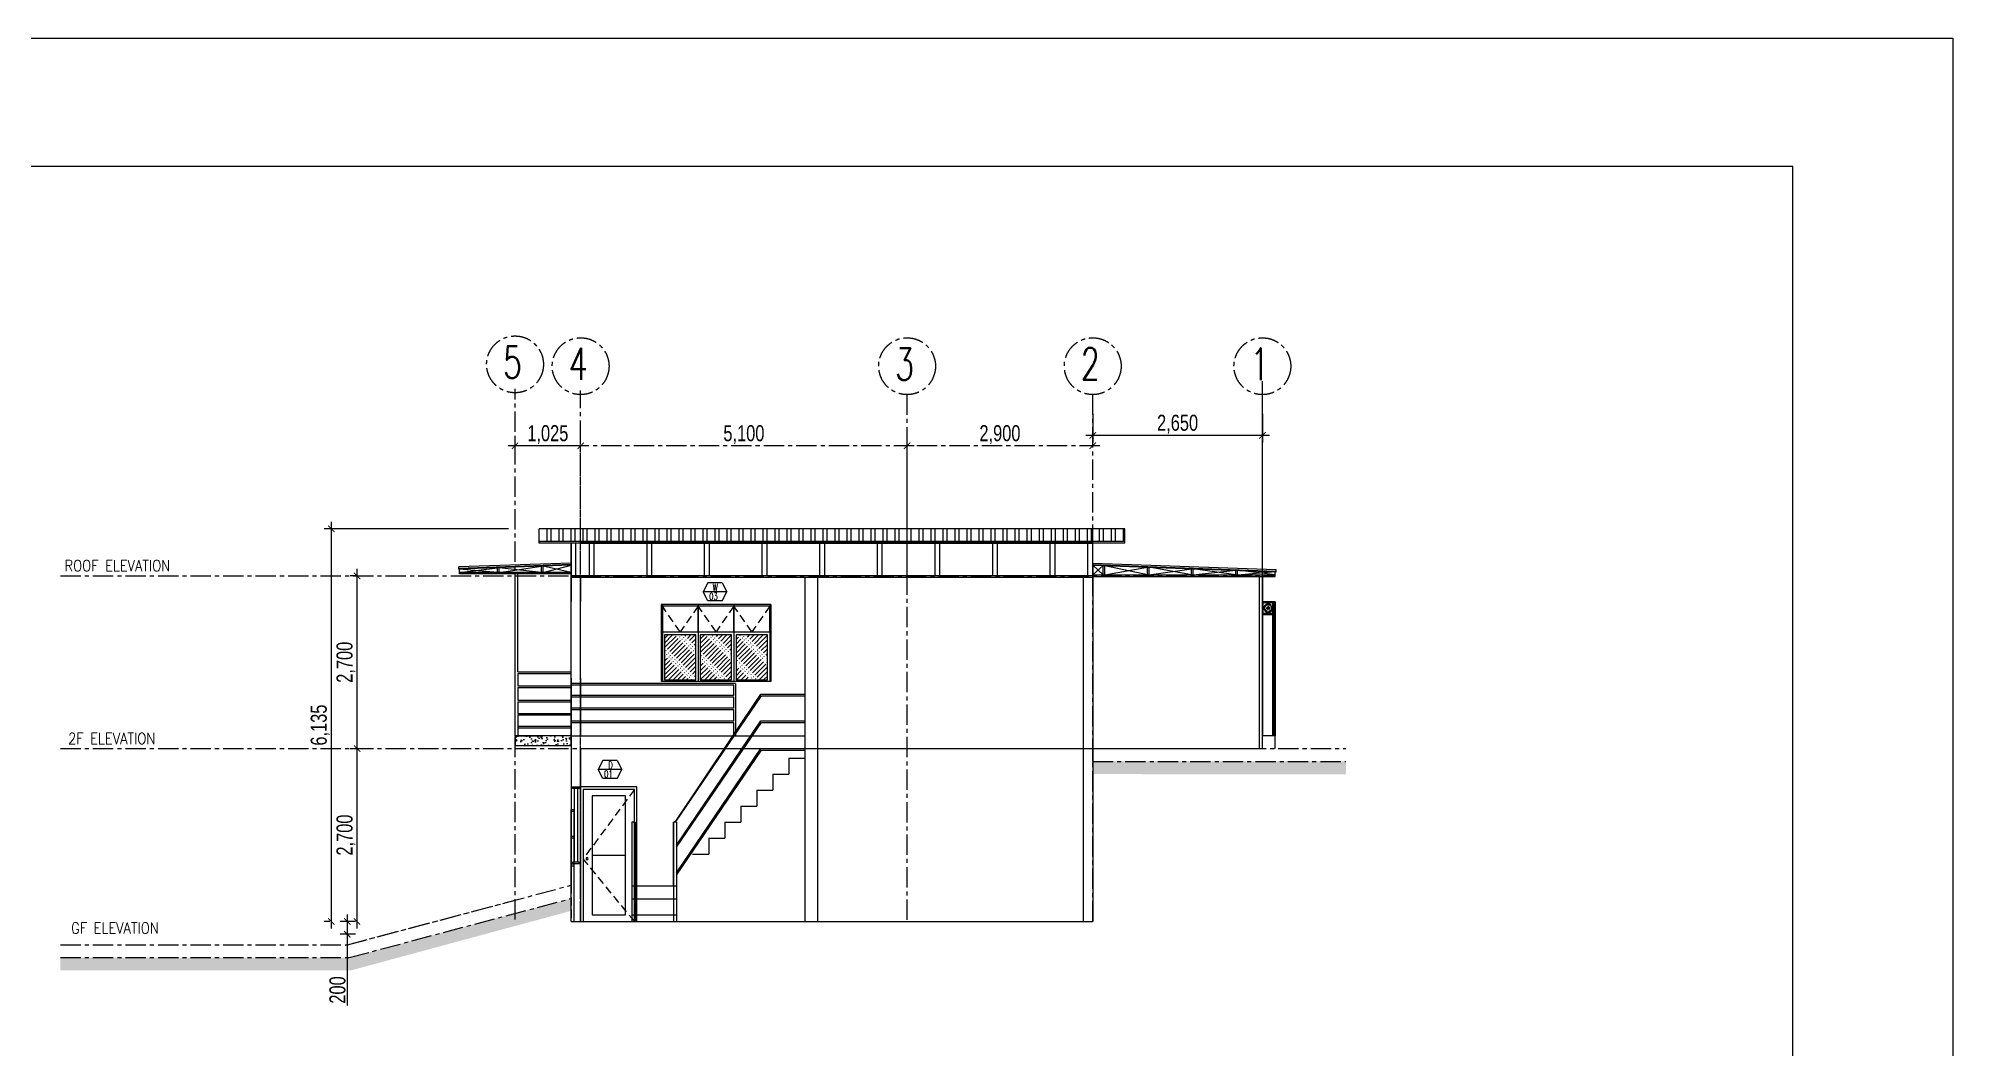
# Model space of a CAD drawing. Header units: millimetres. Extents: x -248340 to 456025, y 261499 to 1049645.
# Drawn here: x -63046 to -33139, y 478617 to 494404 of the extents above; entities that cross this region are included whole.
import ezdxf
from ezdxf.enums import TextEntityAlignment as Align

# ---------------------------------------------------------------- set-up
doc = ezdxf.new("R2010")
doc.units = ezdxf.units.MM
doc.header["$LTSCALE"] = 8
doc.header["$MEASUREMENT"] = 0
doc.header["$PDMODE"] = 3
doc.header["$PDSIZE"] = 0.3125
for name, pattern in [('CENTER', [50.8, 31.75, -6.35, 6.35, -6.35]), ('CONTINOUS', [0]), ('DASHED', [19.05, 12.7, -6.35]), ('XA-OP01-DOOR TYPES$0$DASHDOT2', [12.7, 6.35, -3.175, 0, -3.175])]:
    doc.linetypes.add(name, pattern=pattern)
doc.layers.get('0').update_dxf_attribs({"linetype": 'CONTINUOUS'})
doc.layers.get('DEFPOINTS').update_dxf_attribs({"color": 8, "linetype": 'CONTINUOUS'})
for name, color, linetype in [('ar_grid', 10, 'CENTER'), ('AR_ROOF', 7, 'CONTINUOUS'), ('ar_wall', 7, 'CONTINOUS'), ('TEXT', 2, 'CONTINUOUS'), ('XA-OP01-DOOR TYPES$0$A-CNTR', 90, 'XA-OP01-DOOR TYPES$0$DASHDOT2'), ('XA-OP01-DOOR TYPES$0$A-DOOR', 170, 'CONTINUOUS'), ('XA-OP01-DOOR TYPES$0$A-ELEV', 11, 'CONTINUOUS'), ('XA-OP01-DOOR TYPES$0$A-ELEV-BACK', 92, 'CONTINUOUS'), ('XA-OP01-DOOR TYPES$0$A-ELEV-FINE', 250, 'CONTINUOUS'), ('XA-OP01-DOOR TYPES$0$A-ELEV-FRNT', 212, 'CONTINUOUS')]:
    doc.layers.add(name, color=color, linetype=linetype)
doc.layers.add('DIM', color=2, linetype='CONTINUOUS', lineweight=25)
doc.layers.add('mv', color=30, linetype='CONTINUOUS', plot=False)
doc.styles.add('EN-SCL-DIM', font='swisscl.ttf')
doc.styles.add('ROMANS', font='ROMANS', dxfattribs={"width": 0.8, "bigfont": 'BIGFONT'})
doc.styles.get("Standard").update_dxf_attribs({"font": 'txt.shx', "width": 0.7, "bigfont": 'extfont.shx'})
doc.dimstyles.new('SC50', dxfattribs={"dimscale": 0.5, "dimtxt": 250, "dimasz": 200, "dimexe": 220, "dimexo": 50, "dimgap": 50, "dimtad": 1, "dimdec": 0, "dimrnd": 1, "dimzin": 0, "dimdsep": 46, "dimlunit": 6, "dimtxsty": 'EN-SCL-DIM', "dimblk": 'ARCHTICK', "dimcen": 100, "dimdle": 220, "dimclrd": 1, "dimclre": 1, "dimclrt": 3, "dimadec": 0, "dimazin": 0, "dimtfac": 1, "dimtdec": 0, "dimtofl": 0, "dimtmove": 0, "dimatfit": 3, "dimldrblk": 'OPEN90', "dimfxl": 1, "dimtolj": 1, "dimtzin": 0, "dimarcsym": 1})

# ---------------------------------------------------------------- blocks, each defined once
blk = doc.blocks.new('XA-OP01-DOOR TYPES$0$SHUTTER DOOR SEC2')
for p, q in [((50, -902), (250, -902)), ((50, -2450), (51, -902)), ((251, -902), (250, -2998)), ((250, -2998), (50, -2998))]:
    blk.add_line(p, q)
at = {"layer": 'XA-OP01-DOOR TYPES$0$A-CNTR'}
for p, q in [((108, -1002), (175, -1002)), ((141, -968), (141, -1036))]:
    blk.add_line(p, q, dxfattribs=at)
at = {"layer": 'XA-OP01-DOOR TYPES$0$A-DOOR'}
for points in [[(215, -2450), (215, -902)], [(215, -2998), (215, -902)], [(215, -922), (222, -915), (229, -922)], [(215, -927), (222, -920), (229, -927)], [(215, -1007), (222, -1000), (229, -1007)], [(215, -1011), (222, -1005), (229, -1011)], [(215, -1065), (222, -1058), (229, -1065)], [(215, -1069), (222, -1063), (229, -1069)], [(215, -1091), (222, -1084), (229, -1091)], [(215, -1096), (222, -1089), (229, -1096)], [(215, -1175), (222, -1169), (229, -1175)], [(215, -1180), (222, -1173), (229, -1180)], [(229, -902), (229, -2998)], [(229, -902), (229, -2450)], [(215, -1260), (222, -1253), (229, -1260)], [(215, -1264), (222, -1258), (229, -1264)], [(215, -1344), (222, -1337), (229, -1344)], [(215, -1349), (222, -1342), (229, -1349)], [(215, -1428), (222, -1422), (229, -1428)], [(215, -1433), (222, -1426), (229, -1433)], [(215, -1513), (222, -1506), (229, -1513)], [(215, -1518), (222, -1511), (229, -1518)], [(215, -1597), (222, -1590), (229, -1597)], [(215, -1602), (222, -1595), (229, -1602)], [(215, -1682), (222, -1675), (229, -1682)], [(215, -1686), (222, -1680), (229, -1686)], [(215, -1766), (222, -1759), (229, -1766)], [(215, -1771), (222, -1764), (229, -1771)], [(215, -1850), (222, -1844), (229, -1850)], [(215, -1855), (222, -1848), (229, -1855)], [(215, -1935), (222, -1928), (229, -1935)], [(215, -1939), (222, -1933), (229, -1939)], [(215, -2019), (222, -2012), (229, -2019)], [(215, -2024), (222, -2017), (229, -2024)], [(215, -2103), (222, -2097), (229, -2103)], [(215, -2108), (222, -2101), (229, -2108)], [(215, -2188), (222, -2181), (229, -2188)], [(215, -2193), (222, -2186), (229, -2193)], [(215, -2272), (222, -2265), (229, -2272)], [(215, -2277), (222, -2270), (229, -2277)], [(215, -2357), (222, -2350), (229, -2357)], [(215, -2357), (222, -2350), (229, -2357)], [(215, -2361), (222, -2355), (229, -2361)], [(215, -2361), (222, -2355), (229, -2361)], [(215, -2441), (222, -2434), (229, -2441)], [(215, -2441), (222, -2434), (229, -2441)], [(215, -2446), (222, -2439), (229, -2446)], [(215, -2446), (222, -2439), (229, -2446)], [(215, -2525), (222, -2519), (229, -2525)], [(215, -2530), (222, -2523), (229, -2530)], [(215, -2610), (222, -2603), (229, -2610)], [(215, -2614), (222, -2608), (229, -2614)], [(215, -2694), (222, -2687), (229, -2694)], [(215, -2699), (222, -2692), (229, -2699)], [(215, -2778), (222, -2772), (229, -2778)], [(215, -2783), (222, -2776), (229, -2783)], [(215, -2863), (222, -2856), (229, -2863)], [(215, -2868), (222, -2861), (229, -2868)], [(215, -2947), (222, -2940), (229, -2947)], [(215, -2952), (222, -2945), (229, -2952)]]:
    blk.add_lwpolyline(points, dxfattribs=at)
at = {"layer": 'XA-OP01-DOOR TYPES$0$A-ELEV'}
blk.add_lwpolyline([(51, -1102), (50, -2998)], dxfattribs=at)
blk.add_lwpolyline([(180, -964), (189, -954, 4.358899), (208, -1010)], format="xyb", dxfattribs=at)
blk.add_circle((141, -1002), 54, dxfattribs=at)
at = {"layer": 'XA-OP01-DOOR TYPES$0$A-ELEV-BACK'}
blk.add_circle((141, -1002), 23.6, dxfattribs=at)
at = {"layer": 'XA-OP01-DOOR TYPES$0$A-ELEV-FINE'}
for points in [[(209, -1087), (215, -1087)], [(215, -1102), (209, -1102)], [(229, -1087), (235, -1087)], [(235, -1102), (229, -1102)]]:
    blk.add_lwpolyline(points, dxfattribs=at)
at = {"layer": 'XA-OP01-DOOR TYPES$0$A-ELEV-FRNT'}
blk.add_lwpolyline([(209, -1087), (65, -1087), (65, -917), (235, -917), (235, -1102), (250, -1102), (250, -902), (50, -902), (50, -1102), (209, -1102), (209, -1087)], dxfattribs=at)
blk = doc.blocks.new('_ArchTick')
at = {"color": 0, "linetype": 'ByBlock', "const_width": 0.15}
blk.add_lwpolyline([(-0.5, -0.5), (0.5, 0.5)], dxfattribs=at)
blk = doc.blocks.new('*D1115')
at = {"layer": 'DEFPOINTS', "color": 0, "ltscale": 1.25, "transparency": 16777216}
for p in [(-46573, 488561), (-43923, 488561), (-46573, 488200)]:
    blk.add_point(p, dxfattribs=at)
at = {"layer": 'DIM', "color": 1, "lineweight": -2, "ltscale": 1.25, "transparency": 16777216}
for p, q in [((-46573, 488536), (-46573, 488090)), ((-43923, 488536), (-43923, 488090)), ((-43813, 488200), (-46683, 488200))]:
    blk.add_line(p, q, dxfattribs=at)
at = {"layer": 'DIM', "color": 1, "lineweight": -2, "ltscale": 1.25, "transparency": 16777216, "xscale": 100, "yscale": 100, "zscale": 100, "rotation": 180}
blk.add_blockref('_ArchTick', (-46573, 488200), dxfattribs=at)
at = {"layer": 'DIM', "color": 1, "lineweight": -2, "ltscale": 1.25, "transparency": 16777216, "xscale": 100, "yscale": 100, "zscale": 100}
blk.add_blockref('_ArchTick', (-43923, 488200), dxfattribs=at)
at = {"layer": 'DIM', "color": 3, "ltscale": 1.25, "transparency": 16777216, "insert": (-45248, 488374), "char_height": 125, "attachment_point": 5, "style": 'EN-SCL-DIM'}
blk.add_mtext('\\A1;{\\H2x;2,650}', dxfattribs=at)
blk = doc.blocks.new('_Open90')
at = {"color": 0, "linetype": 'ByBlock', "lineweight": -2}
for p, q in [((0, 0), (-1, 0)), ((-0.5, 0.5), (0, 0)), ((0, 0), (-0.5, -0.5))]:
    blk.add_line(p, q, dxfattribs=at)
blk = doc.blocks.new('*D1106')
at = {"layer": 'ar_grid', "color": 1, "lineweight": -2, "ltscale": 1.25, "transparency": 16777216}
for p, q in [((-49473, 480630), (-49473, 488147)), ((-46573, 488062), (-46573, 488147)), ((-46463, 488037), (-49583, 488037))]:
    blk.add_line(p, q, dxfattribs=at)
at = {"layer": 'DEFPOINTS', "color": 0, "ltscale": 1.25, "transparency": 16777216}
for p in [(-49473, 488037), (-46573, 488037), (-49473, 480605)]:
    blk.add_point(p, dxfattribs=at)
at = {"layer": 'ar_grid', "color": 1, "lineweight": -2, "ltscale": 1.25, "transparency": 16777216, "xscale": 100, "yscale": 100, "zscale": 100, "rotation": 180}
blk.add_blockref('_ArchTick', (-49473, 488037), dxfattribs=at)
at = {"layer": 'ar_grid', "color": 1, "lineweight": -2, "ltscale": 1.25, "transparency": 16777216, "xscale": 100, "yscale": 100, "zscale": 100}
blk.add_blockref('_ArchTick', (-46573, 488037), dxfattribs=at)
at = {"layer": 'ar_grid', "color": 3, "ltscale": 1.25, "transparency": 16777216, "insert": (-48023, 488211), "char_height": 125, "attachment_point": 5, "style": 'EN-SCL-DIM'}
blk.add_mtext('\\A1;{\\H2x;2,900}', dxfattribs=at)
blk = doc.blocks.new('*D1107')
at = {"layer": 'ar_grid', "color": 1, "lineweight": -2, "ltscale": 1.25, "transparency": 16777216}
for p, q in [((-54573, 480951), (-54573, 488147)), ((-49473, 488062), (-49473, 488147)), ((-49363, 488037), (-54683, 488037))]:
    blk.add_line(p, q, dxfattribs=at)
at = {"layer": 'DEFPOINTS', "color": 0, "ltscale": 1.25, "transparency": 16777216}
for p in [(-54573, 488037), (-49473, 488037), (-54573, 480926)]:
    blk.add_point(p, dxfattribs=at)
at = {"layer": 'ar_grid', "color": 1, "lineweight": -2, "ltscale": 1.25, "transparency": 16777216, "xscale": 100, "yscale": 100, "zscale": 100, "rotation": 180}
blk.add_blockref('_ArchTick', (-54573, 488037), dxfattribs=at)
at = {"layer": 'ar_grid', "color": 1, "lineweight": -2, "ltscale": 1.25, "transparency": 16777216, "xscale": 100, "yscale": 100, "zscale": 100}
blk.add_blockref('_ArchTick', (-49473, 488037), dxfattribs=at)
at = {"layer": 'ar_grid', "color": 3, "ltscale": 1.25, "transparency": 16777216, "insert": (-52023, 488211), "char_height": 125, "attachment_point": 5, "style": 'EN-SCL-DIM'}
blk.add_mtext('\\A1;{\\H2x;5,100}', dxfattribs=at)
blk = doc.blocks.new('*D1116')
at = {"layer": 'DEFPOINTS', "color": 0, "ltscale": 1.25, "transparency": 16777216}
for p in [(-55598, 488037), (-55598, 488037), (-54573, 488037)]:
    blk.add_point(p, dxfattribs=at)
at = {"layer": 'DIM', "color": 1, "lineweight": -2, "ltscale": 1.25, "transparency": 16777216}
for p, q in [((-55598, 488062), (-55598, 488147)), ((-54573, 488062), (-54573, 488147)), ((-54463, 488037), (-55708, 488037))]:
    blk.add_line(p, q, dxfattribs=at)
at = {"layer": 'DIM', "color": 1, "lineweight": -2, "ltscale": 1.25, "transparency": 16777216, "xscale": 100, "yscale": 100, "zscale": 100, "rotation": 180}
blk.add_blockref('_ArchTick', (-55598, 488037), dxfattribs=at)
at = {"layer": 'DIM', "color": 1, "lineweight": -2, "ltscale": 1.25, "transparency": 16777216, "xscale": 100, "yscale": 100, "zscale": 100}
blk.add_blockref('_ArchTick', (-54573, 488037), dxfattribs=at)
at = {"layer": 'DIM', "color": 3, "ltscale": 1.25, "transparency": 16777216, "insert": (-55086, 488211), "char_height": 125, "attachment_point": 5, "style": 'EN-SCL-DIM'}
blk.add_mtext('\\A1;{\\H2x;1,025}', dxfattribs=at)
blk = doc.blocks.new('*D1108')
at = {"layer": 'DEFPOINTS', "color": 0, "ltscale": 1.25, "transparency": 16777216}
for p in [(-58066, 483305), (-58066, 483305), (-58066, 480605)]:
    blk.add_point(p, dxfattribs=at)
at = {"layer": 'DIM', "color": 1, "lineweight": -2, "ltscale": 1.25, "transparency": 16777216}
for p, q in [((-58091, 483305), (-58176, 483305)), ((-58066, 480495), (-58066, 483415)), ((-58091, 480605), (-58176, 480605))]:
    blk.add_line(p, q, dxfattribs=at)
at = {"layer": 'DIM', "color": 1, "lineweight": -2, "ltscale": 1.25, "transparency": 16777216, "xscale": 100, "yscale": 100, "zscale": 100}
for p, rotation in [((-58066, 483305), 90), ((-58066, 480605), 270)]:
    blk.add_blockref('_ArchTick', p, dxfattribs=dict(at, rotation=rotation))
at = {"layer": 'DIM', "color": 3, "ltscale": 1.25, "transparency": 16777216, "insert": (-58239, 481955), "char_height": 125, "attachment_point": 5, "rotation": 90, "style": 'EN-SCL-DIM'}
blk.add_mtext('\\A1;{\\H2x;2,700}', dxfattribs=at)
blk = doc.blocks.new('*D1109')
at = {"layer": 'DEFPOINTS', "color": 0, "ltscale": 1.25, "transparency": 16777216}
for p in [(-58066, 486005), (-58066, 486005), (-58066, 483305)]:
    blk.add_point(p, dxfattribs=at)
at = {"layer": 'DIM', "color": 1, "lineweight": -2, "ltscale": 1.25, "transparency": 16777216}
for p, q in [((-58091, 486005), (-58176, 486005)), ((-58066, 483195), (-58066, 486115)), ((-58091, 483305), (-58176, 483305))]:
    blk.add_line(p, q, dxfattribs=at)
at = {"layer": 'DIM', "color": 1, "lineweight": -2, "ltscale": 1.25, "transparency": 16777216, "xscale": 100, "yscale": 100, "zscale": 100}
for p, rotation in [((-58066, 486005), 90), ((-58066, 483305), 270)]:
    blk.add_blockref('_ArchTick', p, dxfattribs=dict(at, rotation=rotation))
at = {"layer": 'DIM', "color": 3, "ltscale": 1.25, "transparency": 16777216, "insert": (-58239, 484655), "char_height": 125, "attachment_point": 5, "rotation": 90, "style": 'EN-SCL-DIM'}
blk.add_mtext('\\A1;{\\H2x;2,700}', dxfattribs=at)
blk = doc.blocks.new('*D1110')
at = {"layer": 'DEFPOINTS', "color": 0, "ltscale": 1.25, "transparency": 16777216}
for p in [(-58468, 486741), (-55674, 486741), (-58468, 480605)]:
    blk.add_point(p, dxfattribs=at)
at = {"layer": 'DIM', "color": 1, "lineweight": -2, "ltscale": 1.25, "transparency": 16777216}
for p, q in [((-55699, 486741), (-58578, 486741)), ((-58468, 480495), (-58468, 486851)), ((-58493, 480605), (-58578, 480605))]:
    blk.add_line(p, q, dxfattribs=at)
at = {"layer": 'DIM', "color": 1, "lineweight": -2, "ltscale": 1.25, "transparency": 16777216, "xscale": 100, "yscale": 100, "zscale": 100}
for p, rotation in [((-58468, 486741), 90), ((-58468, 480605), 270)]:
    blk.add_blockref('_ArchTick', p, dxfattribs=dict(at, rotation=rotation))
at = {"layer": 'DIM', "color": 3, "ltscale": 1.25, "transparency": 16777216, "insert": (-58642, 483673), "char_height": 125, "attachment_point": 5, "rotation": 90, "style": 'EN-SCL-DIM'}
blk.add_mtext('\\A1;{\\H2x;6,135}', dxfattribs=at)
blk = doc.blocks.new('*D1111')
at = {"layer": 'DEFPOINTS', "color": 0, "ltscale": 1.25, "transparency": 16777216}
for p in [(-58219, 480405), (-58066, 480605), (-58066, 480405)]:
    blk.add_point(p, dxfattribs=at)
at = {"layer": 'DIM', "color": 1, "lineweight": -2, "ltscale": 1.25, "transparency": 16777216}
for p, q in [((-58219, 480715), (-58219, 480405)), ((-58091, 480605), (-58329, 480605)), ((-58091, 480405), (-58329, 480405)), ((-58219, 480405), (-58219, 479292))]:
    blk.add_line(p, q, dxfattribs=at)
at = {"layer": 'DIM', "color": 1, "lineweight": -2, "ltscale": 1.25, "transparency": 16777216, "xscale": 100, "yscale": 100, "zscale": 100}
for p, rotation in [((-58219, 480605), 90), ((-58219, 480405), 270)]:
    blk.add_blockref('_ArchTick', p, dxfattribs=dict(at, rotation=rotation))
at = {"layer": 'DIM', "color": 3, "ltscale": 1.25, "transparency": 16777216, "insert": (-58372, 479535), "char_height": 125, "attachment_point": 5, "rotation": 90, "style": 'EN-SCL-DIM'}
blk.add_mtext('\\A1;{\\H2x;200}', dxfattribs=at)
blk = doc.blocks.new('door1')
at = {"layer": 'AR_ROOF', "linetype": 'DASHED', "ltscale": 1.25}
for p in [(61783, -376434), (61784, -378494)]:
    blk.add_line(p, (62583, -377518), dxfattribs=at)
at = {"layer": 'ar_wall', "ltscale": 1.25}
for p, q in [((61743, -378496), (61743, -376394)), ((61743, -376394), (62623, -376394)), ((61783, -378496), (61783, -376434)), ((61783, -376434), (62583, -376434)), ((62583, -376434), (62583, -378496)), ((62623, -376394), (62623, -378496)), ((61924, -378394), (61924, -376534)), ((61924, -376534), (62444, -376534)), ((62444, -376534), (62444, -378394)), ((61924, -377464), (62444, -377464)), ((62623, -378496), (61743, -378496)), ((62444, -378394), (61924, -378394))]:
    blk.add_line(p, q, dxfattribs=at)
blk.add_circle((62522, -377517), 17.6, dxfattribs=at)

msp = doc.modelspace()

# ---------------------------------------------------------------- hatches: boundary and pattern name
at = {"layer": 'ar_wall', "ltscale": 1.25, "true_color": 0x939598}
h = msp.add_hatch(dxfattribs=at)
h.set_pattern_fill('ANSI32', color=252, scale=500, angle=45)
h.set_pattern_definition([(90, (-221220.23, 877348.14), (-187.5, 0), []), (90, (-221157.73, 877410.64), (-187.5, 0), [])])
h.paths.add_polyline_path([(-55223.479, 486540.747), (-55223.479, 486740.747), (-46073.335, 486740.747), (-46073.335, 486540.747)])
h = msp.add_hatch(dxfattribs=at)
h.set_pattern_fill('ACAD_ISO05W100', color=252, scale=10, angle=45)
h.set_pattern_definition([(45, (167661.76, 17793.21), (-35.355339, 35.355339), [240, -30, 5, -30, 5, -30])])
h.paths.add_polyline_path([(-51655.489, 485081.096), (-52145.458, 485081.096), (-52145.458, 484381.096), (-51655.489, 484381.096)])
h.paths.add_polyline_path([(-52704.183, 484381.096), (-52214.214, 484381.096), (-52214.214, 485081.096), (-52704.183, 485081.096)])
h.paths.add_polyline_path([(-52772.939, 485081.096), (-53262.908, 485081.096), (-53262.908, 484381.096), (-52772.939, 484381.096)])
h = msp.add_hatch(dxfattribs=at)
h.set_pattern_fill('AR-CONC', color=252, scale=25, angle=45)
h.set_pattern_definition([(95, (-270203.32, 859112.98), (137.888, 115.70177), [18.75, -206.25]), (40, (-270203.32, 859112.98), (-157.49804, 108.44204), [15, -165]), (145.451444, (-270191.83, 859122.62), (-19.61004, 224.143805), [15.93505, -175.28553]), (91.1842, (-270238.68, 859148.34), (217.92335, 159.40344), [28.125, -309.375]), (141.635635, (-270220.52, 859161.62), (-6.97502, 337.42792), [23.90259, -262.92844]), (36.184164, (-270238.68, 859148.34), (-6.97502, 337.42792), [22.5, -247.5]), (66, (-270212.16, 859157.18), (176.692893, 34.34562), [18.75, -206.25]), (11, (-270212.16, 859157.18), (-85.17715, 171.20211), [15, -165]), (116.451445, (-270197.44, 859160.04), (91.515744, 205.547726), [15.93505, -175.28553]), (82.5, (-270203.324, 859112.98), (-56.698296, 60.997454), [0, -163, 0, -167.5, 0, -165.625]), (52.5, (-270203.32, 859112.98), (-23.218236, 116.227362), [0, -95.5, 0, -159.25, 0, -63.125]), (12.5, (-270242.745, 859073.56), (98.354542, 90.38019), [0, -62.5, 0, -195, 0, -258.75]), (2.5, (-270260.42, 859055.88), (85.397496, 120.789952), [0, -81.25, 0, -129.5, 0, -183.75])])
h.paths.add_polyline_path([(-55598.479, 483355.359), (-55598.479, 483505.359), (-55198.479, 483505.359), (-54723.479, 483505.359), (-54723.479, 483355.359)])
h = msp.add_hatch(dxfattribs=at)
h.set_pattern_fill('EARTH', color=252, scale=300)
h.set_pattern_definition([(0, (-199734.95, -44131.84), (75, 75), [75, -75]), (0, (-199734.95, -44103.715), (75, 75), [75, -75]), (0, (-199734.95, -44075.59), (75, 75), [75, -75]), (90, (-199725.58, -44066.215), (-75, 75), [75, -75]), (90, (-199697.45, -44066.215), (-75, 75), [75, -75]), (90, (-199669.33, -44066.215), (-75, 75), [75, -75])])
h.paths.add_polyline_path([(-54720.159, 480965.643), (-54723.479, 480771.102), (-58164.411, 479840.083), (-62699.421, 479840.083), (-62699.421, 480040.083), (-58190.623, 480040.083)])
h.paths.add_polyline_path([(-46572.952, 482907.331), (-46572.952, 483105.359), (-43923.358, 483105.359), (-42619.292, 483105.359), (-42619.292, 482905.359), (-43923.358, 482905.359)])

# ---------------------------------------------------------------- linework, layer by layer
at = {"ltscale": 1.25}
for p, q in [((-43923.358, 483305.359), (-43923.358, 489047.176)), ((-54723.479, 482355.359), (-54673.479, 482355.359)), ((-54723.479, 482330.359), (-54673.479, 482330.359)), ((-53773.358, 482155.359), (-53773.358, 481425.142)), ((-53723.358, 482155.359), (-53773.358, 482155.359)), ((-53723.358, 482155.359), (-53723.358, 481438.477)), ((-53123.358, 482155.359), (-53123.358, 481598.495)), ((-53073.358, 482155.359), (-53123.358, 482155.359)), ((-53073.358, 482155.359), (-53073.358, 481611.83)), ((-54723.479, 481938.75), (-54673.479, 481938.75)), ((-54723.479, 481913.75), (-54673.479, 481913.75)), ((-53123.358, 481598.495), (-53123.358, 480605.359)), ((-53123.358, 481155.359), (-53123.358, 481598.495)), ((-53073.358, 481611.83), (-53073.358, 480605.359)), ((-54723.479, 481505.714), (-54673.479, 481505.714)), ((-54723.479, 481472.14), (-54673.479, 481472.14)), ((-53773.358, 481425.142), (-53773.358, 480605.359)), ((-53723.358, 481438.477), (-53723.358, 480605.359)), ((-53073.358, 481405.359), (-53073.358, 481155.359)), ((-53073.358, 481155.359), (-53773.358, 481155.359)), ((-53073.358, 480955.359), (-53773.358, 480955.359)), ((-53073.358, 480705.359), (-53773.358, 480705.359))]:
    msp.add_line(p, q, dxfattribs=at)
at = {"layer": 'ar_grid', "ltscale": 1.25}
for p, q in [((-55598.479, 480634.347), (-55598.479, 488927.15)), ((-54573.479, 481004.762), (-54573.479, 488898.63)), ((-49473.479, 485980.807), (-49473.479, 488898.182)), ((-46573.335, 485980.807), (-46573.335, 488898.63)), ((-43923.358, 483305.359), (-43923.358, 488898.182)), ((-62699.421, 486005.359), (-43723.479, 486005.359)), ((-46573.335, 480605.359), (-46573.335, 485980.807)), ((-62699.421, 483305.359), (-43923.358, 483305.359)), ((-46723.335, 483305.359), (-42619.292, 483305.359)), ((-46572.952, 483105.359), (-42619.292, 483105.359)), ((-58242.161, 480233.328), (-55598.479, 480938.389)), ((-58216.835, 480240.083), (-54723.479, 481171.748)), ((-58190.623, 480040.083), (-54723.479, 480964.758)), ((-54573.479, 480605.827), (-54573.479, 480962.636)), ((-62699.421, 480240.083), (-58216.835, 480240.083)), ((-62699.421, 480040.083), (-58190.623, 480040.083))]:
    msp.add_line(p, q, dxfattribs=at)
for centre in [(-55598.479, 489309.481), (-54573.479, 489280.962), (-49473.479, 489280.513), (-46573.335, 489280.962), (-43923.358, 489280.513)]:
    msp.add_circle(centre, 443.596, dxfattribs=at)
at = {"layer": 'AR_ROOF', "ltscale": 1.25}
for p, q in [((-51600.756, 485556.096), (-53315.022, 485556.096)), ((-53315.022, 485556.096), (-53315.022, 484356.096)), ((-52737.252, 485556.096), (-52737.252, 484356.096)), ((-52178.527, 485556.096), (-52178.527, 484356.096)), ((-51619.802, 485556.096), (-51619.802, 484356.096)), ((-51600.756, 485556.096), (-51600.756, 484356.096)), ((-55552.477, 484505.359), (-54723.479, 484505.359)), ((-55552.477, 484480.359), (-55552.477, 484286.187)), ((-55552.477, 484480.359), (-54723.479, 484480.359)), ((-55552.477, 484286.187), (-54723.479, 484286.187)), ((-55552.477, 484261.187), (-55552.477, 484061.074)), ((-55552.477, 484261.187), (-54723.479, 484261.187)), ((-52155.477, 484323.865), (-54723.479, 484323.865)), ((-52180.477, 484298.865), (-54723.479, 484298.865)), ((-51600.756, 484356.096), (-53315.022, 484356.096)), ((-52180.477, 484136.566), (-52180.477, 484298.865)), ((-55552.477, 484061.074), (-54723.479, 484061.074)), ((-55552.477, 484036.074), (-55552.477, 483856.427)), ((-55552.477, 484036.074), (-54723.479, 484036.074)), ((-52180.477, 484136.566), (-54723.479, 484136.566)), ((-52180.477, 484111.566), (-54723.479, 484111.566)), ((-52180.477, 483936.365), (-54723.479, 483936.365)), ((-52180.477, 483911.365), (-54723.479, 483911.365)), ((-53098.358, 482155.359), (-51756.924, 484155.359)), ((-53090.765, 482155.359), (-51747.359, 484130.359)), ((-52180.477, 483936.365), (-52180.477, 484111.566)), ((-52180.477, 483733.689), (-52180.477, 483911.365)), ((-55552.477, 483856.427), (-54723.479, 483856.427)), ((-55552.477, 483831.427), (-55552.477, 483505.359)), ((-55552.477, 483831.427), (-54723.479, 483831.427)), ((-55552.477, 483656.063), (-54723.479, 483656.063)), ((-55552.477, 483631.063), (-54723.479, 483631.063)), ((-52180.477, 483733.689), (-54723.479, 483733.689)), ((-52180.477, 483708.689), (-54723.479, 483708.689)), ((-53073.358, 481798.016), (-51756.924, 483738.75)), ((-53073.358, 481764.339), (-51747.359, 483713.75)), ((-52180.477, 483523.865), (-52180.477, 483708.689)), ((-51756.924, 483738.75), (-51073.358, 483738.75)), ((-51747.359, 483713.75), (-51073.358, 483713.75)), ((-55598.479, 483505.359), (-55198.479, 483505.359)), ((-51756.924, 483305.714), (-51073.358, 483305.714)), ((-51747.359, 483280.714), (-51073.358, 483280.714)), ((-53123.358, 481598.495), (-53123.358, 482155.359))]:
    msp.add_line(p, q, dxfattribs=at)
at = {"layer": 'AR_ROOF', "linetype": 'DASHED', "ltscale": 1.25}
for p, q in [((-53016.609, 485131.096), (-53295.977, 485531.096)), ((-52737.252, 485531.096), (-53016.609, 485131.096)), ((-52457.884, 485131.096), (-52737.252, 485531.096)), ((-52178.527, 485531.096), (-52457.884, 485131.096)), ((-51899.159, 485131.096), (-52178.527, 485531.096)), ((-51619.802, 485531.096), (-51899.159, 485131.096)), ((-54598.479, 481505.359), (-54598.479, 481530.359)), ((-54723.479, 481171.748), (-54723.479, 480605.359))]:
    msp.add_line(p, q, dxfattribs=at)
at = {"layer": 'AR_ROOF', "ltscale": 1.25}
for points in [[(-52737.252, 485531.096), (-53295.977, 485531.096), (-53295.977, 485131.096), (-52737.252, 485131.096)], [(-52178.527, 485531.096), (-52737.252, 485531.096), (-52737.252, 485131.096), (-52178.527, 485131.096)], [(-51619.802, 485531.096), (-52178.527, 485531.096), (-52178.527, 485131.096), (-51619.802, 485131.096)], [(-52772.939, 485081.096), (-53262.908, 485081.096), (-53262.908, 484381.096), (-52772.939, 484381.096)], [(-52214.214, 485081.096), (-52704.183, 485081.096), (-52704.183, 484381.096), (-52214.214, 484381.096)], [(-51655.489, 485081.096), (-52145.458, 485081.096), (-52145.458, 484381.096), (-51655.489, 484381.096)]]:
    msp.add_lwpolyline(points, close=True, dxfattribs=at)
at = {"layer": 'ar_wall', "ltscale": 1.25}
for p, q in [((-46073.335, 486740.747), (-55223.479, 486740.747)), ((-55223.479, 486515.747), (-55223.479, 486740.747)), ((-46073.335, 486515.747), (-46073.335, 486740.747)), ((-46073.335, 486540.747), (-55223.479, 486540.747)), ((-46073.335, 486515.747), (-55223.479, 486515.747)), ((-54723.479, 486515.747), (-54723.479, 485605.359)), ((-54723.479, 486005.807), (-54723.479, 486515.747)), ((-54648.479, 486005.807), (-54648.479, 486515.747)), ((-54573.479, 486540.747), (-46573.335, 486540.747)), ((-54573.479, 486515.747), (-46573.335, 486515.747)), ((-54435.979, 486005.807), (-54435.979, 486515.747)), ((-54360.979, 486005.807), (-54360.979, 486515.747)), ((-53535.979, 486005.807), (-53535.979, 486515.747)), ((-53460.979, 486005.807), (-53460.979, 486515.747)), ((-52635.979, 486005.807), (-52635.979, 486515.747)), ((-52560.979, 486005.807), (-52560.979, 486515.747)), ((-51735.979, 486005.807), (-51735.979, 486515.747)), ((-51660.979, 486005.807), (-51660.979, 486515.747)), ((-50835.979, 486005.807), (-50835.979, 486515.747)), ((-50760.979, 486005.807), (-50760.979, 486515.747)), ((-49935.979, 486005.807), (-49935.979, 486515.747)), ((-49860.979, 486005.807), (-49860.979, 486515.747)), ((-49035.979, 486005.807), (-49035.979, 486515.747)), ((-48960.979, 486005.807), (-48960.979, 486515.747)), ((-48135.979, 486005.807), (-48135.979, 486515.747)), ((-48060.979, 486005.807), (-48060.979, 486515.747)), ((-47235.979, 486005.807), (-47235.979, 486515.747)), ((-47160.979, 486005.807), (-47160.979, 486515.747)), ((-46648.335, 486005.807), (-46648.335, 486515.747)), ((-46573.335, 485980.807), (-46573.335, 486515.747)), ((-54723.479, 486205.359), (-56478.665, 486144.066)), ((-56477.792, 486119.082), (-56478.665, 486144.066)), ((-54723.479, 486180.344), (-56477.792, 486119.082)), ((-56477.443, 486109.088), (-56477.792, 486119.082)), ((-54723.13, 486170.35), (-56477.443, 486109.088)), ((-56463.482, 486059.327), (-55872.782, 486130.203)), ((-56463.482, 486034.327), (-56463.482, 486109.575)), ((-55872.782, 486059.327), (-56463.482, 486109.575)), ((-54723.479, 486059.327), (-56463.482, 486059.327)), ((-54723.479, 486034.327), (-56463.482, 486034.327)), ((-55872.782, 486059.327), (-55872.782, 486130.203)), ((-55847.782, 486059.327), (-55182.906, 486154.294)), ((-55847.782, 486059.327), (-55847.782, 486131.076)), ((-55182.906, 486059.327), (-55847.782, 486131.076)), ((-55598.479, 483505.359), (-55598.479, 486034.327)), ((-55552.477, 484505.359), (-55552.477, 486034.327)), ((-55182.906, 486059.327), (-55182.906, 486154.294)), ((-55157.906, 486059.327), (-54723.13, 486170.35)), ((-55157.906, 486059.327), (-55157.906, 486155.167)), ((-54723.479, 486059.327), (-55157.906, 486155.167)), ((-54723.479, 483355.359), (-54723.479, 486205.359)), ((-46573.335, 486005.807), (-54723.479, 486005.807)), ((-54723.479, 486005.807), (-54573.479, 486005.807)), ((-50760.979, 486005.807), (-50835.979, 486005.807)), ((-49511.893, 486005.807), (-49586.893, 486005.807)), ((-46573.335, 486005.807), (-46648.335, 486005.807)), ((-46573.335, 486205.359), (-46573.335, 486005.807)), ((-46573.335, 486205.359), (-43708.296, 486105.31)), ((-46573.335, 486180.344), (-43709.168, 486080.325)), ((-46573.335, 486170.338), (-43709.517, 486070.331)), ((-46408.806, 486020.57), (-46573.335, 486170.338)), ((-46408.806, 486164.592), (-46573.335, 486020.57)), ((-46573.335, 486020.57), (-43723.479, 486020.57)), ((-46573.335, 485995.57), (-43723.479, 485995.57)), ((-46408.806, 486020.57), (-46408.806, 486174.598)), ((-46383.806, 486020.57), (-46383.806, 486163.719)), ((-45718.931, 486020.57), (-46383.806, 486163.719)), ((-46383.806, 486020.57), (-45718.931, 486140.501)), ((-45718.931, 486020.57), (-45718.931, 486140.501)), ((-45029.055, 486020.57), (-45693.931, 486139.628)), ((-45693.931, 486020.57), (-45693.931, 486139.628)), ((-45693.931, 486020.57), (-45029.055, 486116.41)), ((-45463.482, 485995.57), (-43723.479, 485995.57)), ((-45029.055, 486020.57), (-45029.055, 486116.41)), ((-45004.055, 486020.57), (-45004.055, 486115.537)), ((-44339.179, 486020.57), (-45004.055, 486115.537)), ((-45004.055, 486020.57), (-44339.179, 486092.319)), ((-44339.179, 486020.57), (-44339.179, 486092.319)), ((-44314.179, 486020.57), (-44314.179, 486091.446)), ((-43723.479, 486020.57), (-44314.179, 486091.446)), ((-44314.179, 486020.57), (-43723.479, 486070.818)), ((-43973.617, 485995.57), (-43973.617, 483305.359)), ((-43923.358, 485995.57), (-43923.617, 483505.359)), ((-43723.479, 485995.57), (-43723.479, 486070.818)), ((-43709.517, 486070.331), (-43709.168, 486080.325)), ((-43709.168, 486080.325), (-43708.296, 486105.31)), ((-46573.335, 485980.807), (-54723.479, 485980.807)), ((-54573.479, 485980.807), (-54573.479, 485605.359)), ((-51073.358, 485980.807), (-51073.358, 482145.223)), ((-50873.479, 485980.807), (-50873.479, 482198.53)), ((-46723.335, 485980.807), (-46723.335, 480605.359)), ((-46572.952, 485980.807), (-46572.952, 480605.359)), ((-54723.479, 484405.359), (-54723.479, 485605.359)), ((-54573.479, 484405.359), (-54573.479, 485605.359)), ((-53295.977, 485556.096), (-53295.977, 484356.096)), ((-52737.252, 485556.096), (-52737.252, 484356.096)), ((-52178.527, 485556.096), (-52178.527, 484356.096)), ((-54723.479, 484405.359), (-54723.479, 481171.748)), ((-54573.479, 484405.359), (-54573.479, 483505.359)), ((-52155.477, 484323.865), (-52155.477, 483561.139)), ((-51756.924, 484155.359), (-51073.358, 484155.359)), ((-51747.359, 484130.359), (-51073.358, 484130.359)), ((-54723.479, 483505.359), (-55598.479, 483505.359)), ((-55598.479, 483505.359), (-55598.479, 483355.359)), ((-55598.479, 483355.359), (-54723.479, 483355.359)), ((-54723.479, 483505.359), (-51073.358, 483505.359)), ((-54573.479, 483305.359), (-54573.479, 481004.762)), ((-54573.479, 483305.359), (-50873.479, 483305.359)), ((-53073.358, 481364.98), (-51756.924, 483305.714)), ((-52155.477, 483530.366), (-52155.477, 483505.359)), ((-50723.479, 483305.359), (-46723.335, 483305.359)), ((-46723.335, 483305.359), (-46723.335, 483105.359)), ((-46573.335, 483305.359), (-46573.335, 483105.359)), ((-46573.335, 483105.359), (-46573.335, 483305.359)), ((-43723.399, 483505.279), (-43873.479, 483505.339)), ((-43723.479, 483305.339), (-43723.399, 483505.279)), ((-53073.358, 481331.304), (-51747.359, 483280.714)), ((-51323.358, 483155.359), (-51323.358, 482905.359)), ((-51323.358, 483155.359), (-51073.358, 483155.359)), ((-54573.479, 482705.359), (-54723.479, 482705.359)), ((-54698.479, 482705.359), (-54698.479, 482680.359)), ((-54598.479, 482705.359), (-54598.479, 482680.359)), ((-51573.358, 482905.359), (-51573.358, 482655.359)), ((-51573.358, 482905.359), (-51323.358, 482905.359)), ((-54598.479, 482680.359), (-54698.479, 482680.359)), ((-54673.479, 482680.359), (-54673.479, 481530.359)), ((-54623.479, 482680.359), (-54623.479, 481530.359)), ((-51823.358, 482655.359), (-51823.358, 482405.359)), ((-51823.358, 482655.359), (-51573.358, 482655.359)), ((-54723.479, 480605.359), (-54723.479, 482355.359)), ((-54673.479, 480605.359), (-54673.479, 482355.359)), ((-52323.358, 482155.359), (-52323.358, 481905.359)), ((-52323.358, 482155.359), (-52073.358, 482155.359)), ((-52073.358, 482405.359), (-52073.358, 482155.359)), ((-52073.358, 482405.359), (-51823.358, 482405.359)), ((-51073.358, 482145.223), (-51073.358, 480605.359)), ((-50873.479, 482198.53), (-50873.479, 480605.359)), ((-52573.358, 481905.359), (-52573.358, 481745.178)), ((-52573.358, 481905.359), (-52573.358, 481655.359)), ((-52573.358, 481905.359), (-52323.358, 481905.359)), ((-54598.479, 481530.359), (-54698.479, 481530.359)), ((-54698.479, 481505.359), (-54698.479, 481530.359)), ((-53073.358, 481331.304), (-52855.881, 481651.027)), ((-53073.358, 481364.98), (-52884.42, 481643.52)), ((-52823.358, 481655.359), (-52573.358, 481655.359)), ((-54573.479, 481505.359), (-54723.479, 481505.359)), ((-54573.479, 480962.636), (-54573.479, 480605.359)), ((-54723.479, 480605.359), (-46572.952, 480605.359)), ((-54723.479, 480605.359), (-54673.479, 480605.359))]:
    msp.add_line(p, q, dxfattribs=at)
at = {"layer": 'DEFPOINTS', "ltscale": 1.25}
for p, q in [((-52585.256, 485897.938), (-52658.594, 485756.24)), ((-52585.256, 485614.541), (-52658.594, 485756.24)), ((-52289.466, 485756.24), (-52658.594, 485756.24)), ((-52362.804, 485897.938), (-52585.256, 485897.938)), ((-52362.804, 485897.938), (-52289.466, 485756.24)), ((-52362.804, 485614.541), (-52289.466, 485756.24)), ((-52362.804, 485614.541), (-52585.256, 485614.541)), ((-54227.029, 483121.383), (-54300.367, 482979.684)), ((-54004.577, 483121.383), (-54227.029, 483121.383)), ((-54004.577, 483121.383), (-53931.239, 482979.684)), ((-54227.029, 482837.985), (-54300.367, 482979.684)), ((-53931.239, 482979.684), (-54300.367, 482979.684)), ((-54004.577, 482837.985), (-54227.029, 482837.985)), ((-54004.577, 482837.985), (-53931.239, 482979.684))]:
    msp.add_line(p, q, dxfattribs=at)
at = {"layer": 'mv', "color": 6}
for p, q in [((-117238.72, 494404.096), (-33138.72, 494404.096)), ((-33138.72, 494404.096), (-33138.72, 435004.096)), ((-115238.72, 492404.096), (-35638.72, 492404.096)), ((-35638.72, 437004.096), (-35638.72, 492404.096))]:
    msp.add_line(p, q, dxfattribs=at)

# ---------------------------------------------------------------- block references
at = {"layer": 'ar_wall', "xscale": -1}
msp.add_blockref('door1', (8049.959, 859101.707), dxfattribs=at)
at = {"layer": 'XA-OP01-DOOR TYPES$0$A-DOOR'}
msp.add_blockref('XA-OP01-DOOR TYPES$0$SHUTTER DOOR SEC2', (-43973.398, 486503.524), dxfattribs=at)

# ---------------------------------------------------------------- texts
at = {"layer": 'ar_grid', "ltscale": 1.25, "char_height": 500, "attachment_point": 3}
for s, insert in [('5', (-55487.781, 489593.816)), ('4', (-54462.781, 489565.297)), ('3', (-49362.781, 489564.849)), ('2', (-46462.636, 489565.297)), ('1', (-43812.66, 489564.849))]:
    msp.add_mtext_dynamic_manual_height_columns(s, width=0.40068, gutter_width=1, heights=[0], dxfattribs=dict(at, insert=insert))
at = {"layer": 'DEFPOINTS', "ltscale": 1.25, "attachment_point": 3}
for s, insert, char_height in [('03', (-52431.132, 485741.854), 111.4331), ('W', (-52431.132, 485879.494), 111.433), ('D', (-54072.904, 483102.939), 111.433), ('01', (-54072.904, 482965.298), 111.4331)]:
    msp.add_mtext_dynamic_manual_height_columns(s, width=133.04102, gutter_width=11.143, heights=[0], dxfattribs=dict(at, insert=insert, char_height=char_height))
at = {"layer": 'TEXT', "linetype": 'Continuous', "style": 'ROMANS', "width": 0.85}
for s, p in [('ROOF ELEVATION', (-61810.331, 486164.202)), ('2F ELEVATION', (-61899.203, 483464.202)), ('GF ELEVATION', (-61848.255, 480502.764))]:
    msp.add_text(s, height=175.72729, dxfattribs=at).set_placement(p, align=Align.MIDDLE)

# ---------------------------------------------------------------- dimensions: what is measured, and where the dimension line sits
at = {"layer": 'ar_grid', "ltscale": 1.25}
for base, p1, p2, picture, middle in [((-54573.479, 488037.143), (-49473.479, 488037.143), (-54573.479, 480925.569), '*D1107', (-52023.479, 488210.816)), ((-49473.479, 488037.143), (-46573.335, 488037.143), (-49473.479, 480605.359), '*D1106', (-48023.407, 488210.816))]:
    dim = msp.add_linear_dim(base=base, p1=p1, p2=p2, angle=180, text='{\\H2x;<>}', dimstyle='SC50', dxfattribs=at)
    dim.commit()
    dim.dimension.update_dxf_attribs({"geometry": picture, "text_midpoint": middle})
at = {"layer": 'DIM', "color": 0, "ltscale": 1.25}
for base, p1, p2, angle, picture, middle in [((-46573.335, 488199.866), (-43923.358, 488561.113), (-46573.335, 488561.113), 180, '*D1115', (-45248.347, 488373.539)), ((-55598.479, 488037.143), (-54573.479, 488037.143), (-55598.479, 488037.143), 180, '*D1116', (-55085.979, 488210.816)), ((-58467.701, 486740.747), (-58467.701, 480605.359), (-55674.351, 486740.747), 90, '*D1110', (-58641.538, 483673.053)), ((-58065.75, 486005.359), (-58065.75, 483305.359), (-58065.75, 486005.359), 90, '*D1109', (-58239.423, 484655.359)), ((-58065.75, 483305.359), (-58065.75, 480605.359), (-58065.75, 483305.359), 90, '*D1108', (-58239.423, 481955.359))]:
    dim = msp.add_linear_dim(base=base, p1=p1, p2=p2, angle=angle, text='{\\H2x;<>}', dimstyle='SC50', dxfattribs=at)
    dim.commit()
    dim.dimension.update_dxf_attribs({"geometry": picture, "text_midpoint": middle})
dim = msp.add_linear_dim(base=(-58218.781, 480405.359), p1=(-58065.75, 480605.359), p2=(-58065.75, 480405.359), angle=90, text='{\\H2x;<>}', dimstyle='SC50', dxfattribs=at)
dim.commit()
dim.dimension.update_dxf_attribs({"geometry": '*D1111', "text_midpoint": (-58218.781, 479535.146), "dimtype": 160})

doc.saveas('drawing.dxf')
